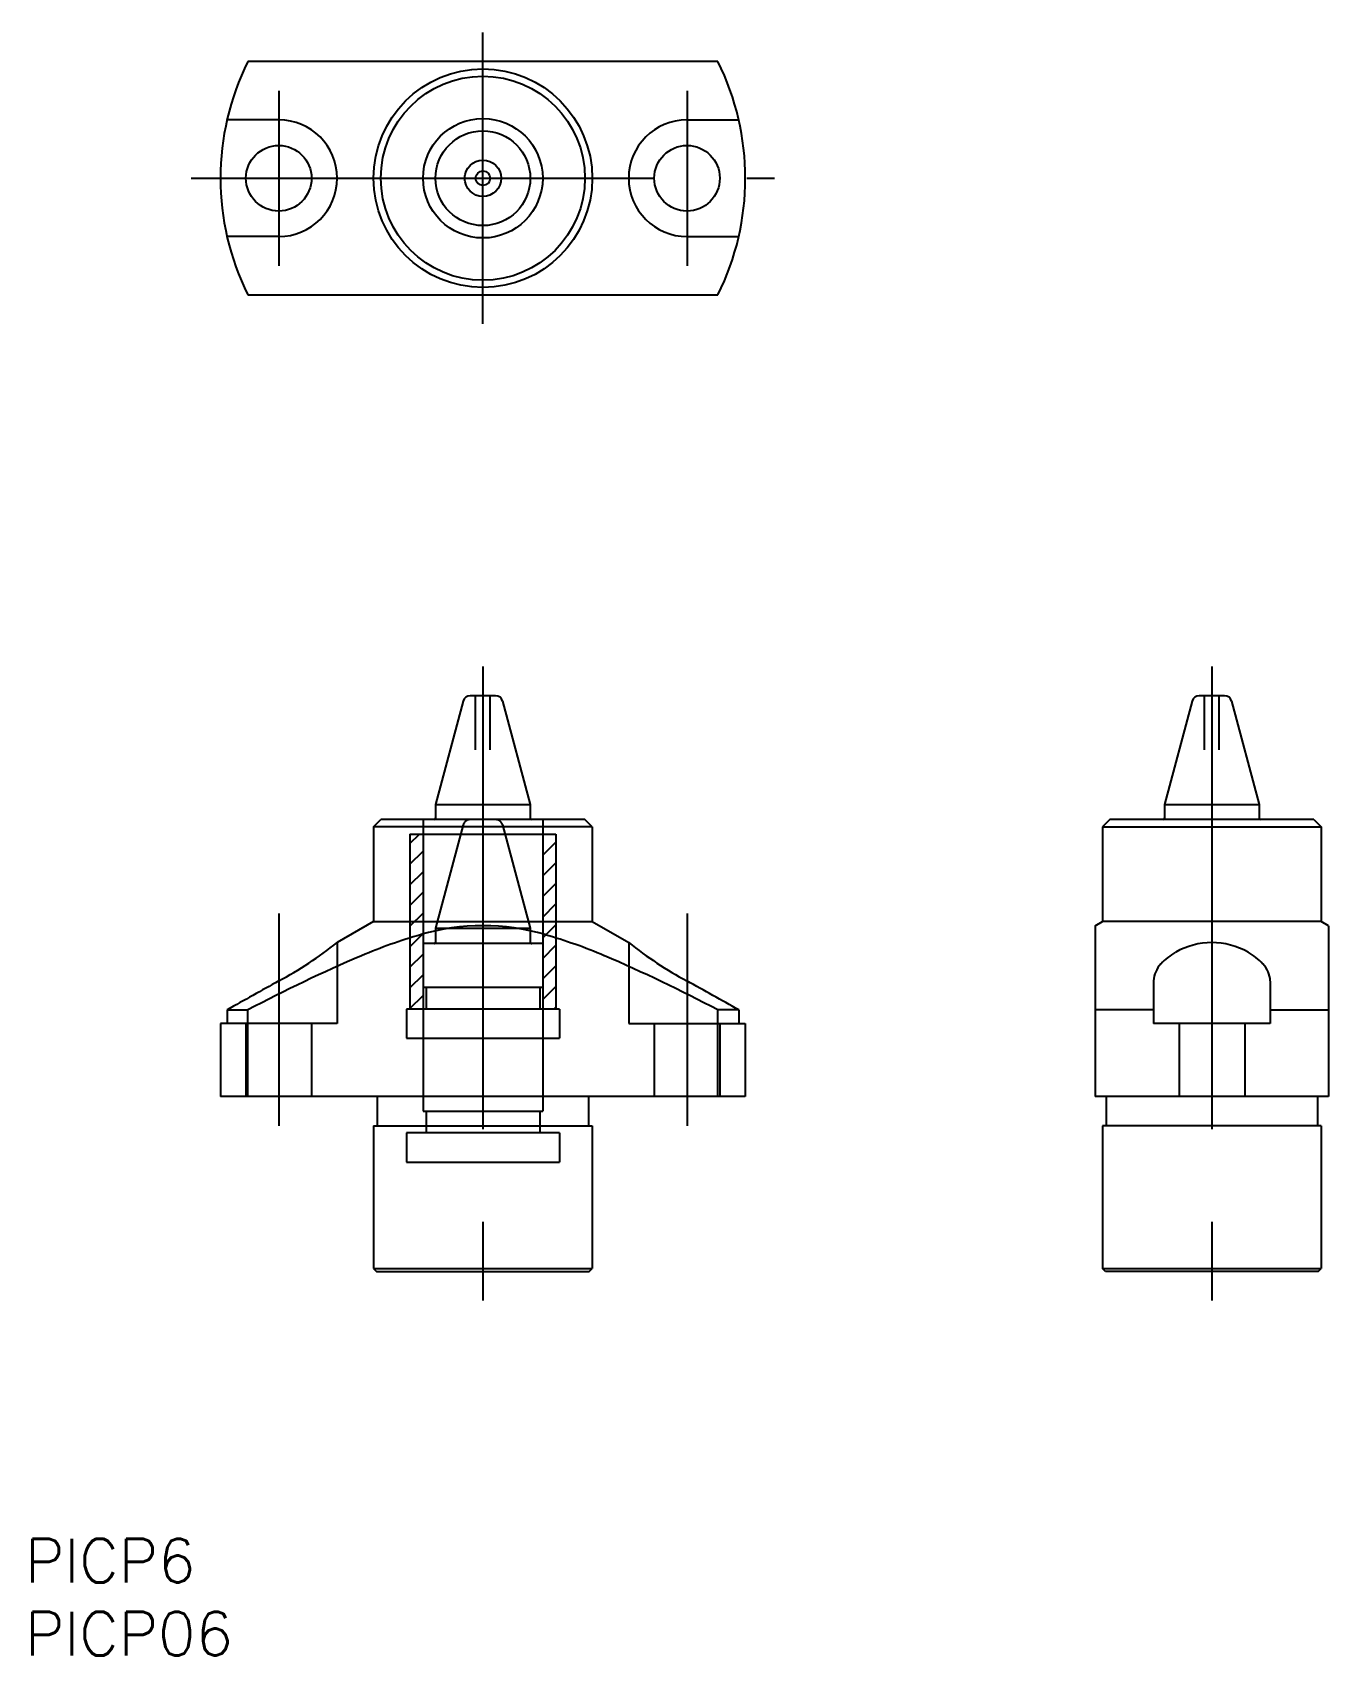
# Model space of a CAD drawing. Extents: x -31 to 58, y -26 to 85.
import ezdxf

# ---------------------------------------------------------------- set-up
doc = ezdxf.new("R2010")
doc.units = 0
for name, pattern in [('CENTER', [50.8, 31.75, -6.35, 6.35, -6.35]), ('DASHED', [19.05, 12.7, -6.35]), ('PHANTOM', [63.5, 31.75, -6.35, 6.35, -6.35, 6.35, -6.35])]:
    doc.linetypes.add(name, pattern=pattern)
doc.layers.get('0').update_dxf_attribs({"linetype": 'CONTINUOUS'})
doc.layers.add('CENTER', color=1, linetype='CENTER')
doc.styles.get("Standard").update_dxf_attribs({"font": 'txt.shx', "height": 3, "bigfont": 'bigfont.shx'})

msp = doc.modelspace()

# ---------------------------------------------------------------- linework, layer by layer
at = {"color": 7, "linetype": 'CONTINUOUS'}
for p, q in [((16.12, 83), (-16.12, 83)), ((-14, 79), (-17.55, 79)), ((14, 79), (17.55, 79)), ((-14, 71), (-17.55, 71)), ((14, 71), (17.55, 71)), ((-16.12, 67), (16.12, 67)), ((-1.35, 39.13), (-3.25, 32.04)), ((0.87, 39.5), (-0.87, 39.5)), ((1.35, 39.13), (3.25, 32.04)), ((48.65, 39.13), (46.75, 32.04)), ((50.87, 39.5), (49.13, 39.5)), ((51.35, 39.13), (53.25, 32.04)), ((-3.25, 32.04), (-3.25, 31.1)), ((-3.25, 32.04), (3.25, 32.04)), ((3.25, 32.04), (3.25, 31.1)), ((46.75, 32.04), (46.75, 31.1)), ((46.75, 32.04), (53.25, 32.04)), ((53.25, 32.04), (53.25, 31.1)), ((-7.5, 30.5), (-7, 31)), ((-7.5, 30.5), (-7.5, 24)), ((7.5, 30.5), (-7.5, 30.5)), ((7, 31), (-7, 31)), ((7.5, 30.5), (7, 31)), ((7.5, 30.5), (7.5, 24)), ((43, 31), (42.5, 30.5)), ((42.5, 30.5), (42.5, 24)), ((42.5, 30.5), (57.5, 30.5)), ((57, 31), (43, 31)), ((57, 31), (57.5, 30.5)), ((57.5, 30.5), (57.5, 24)), ((-7.5, 24), (-10, 22.56)), ((-7.5, 24), (7.5, 24)), ((7.5, 24), (10, 22.56)), ((42, 23.71), (42.5, 24)), ((42, 23.71), (42, 12)), ((57.5, 24), (42.5, 24)), ((58, 23.71), (57.5, 24)), ((58, 23.71), (58, 12)), ((46, 19.92), (46, 17)), ((54, 19.92), (54, 17)), ((-17.55, 17.94), (-17.55, 17)), ((-17.55, 17.94), (-16.12, 17.94)), ((-16.12, 12), (-16.12, 17.94)), ((16.12, 12), (16.12, 17.94)), ((17.55, 17.94), (16.12, 17.94)), ((17.55, 17.94), (17.55, 17)), ((46, 17.94), (42, 17.94)), ((54, 17.94), (58, 17.94)), ((-18, 17), (-18, 12)), ((-17.55, 17), (-18, 17)), ((17.55, 17), (18, 17)), ((18, 17), (18, 12)), ((54, 17), (46, 17)), ((18, 12), (-18, 12)), ((-7.25, 12), (-7.25, 10)), ((7.25, 12), (7.25, 10)), ((58, 12), (42, 12)), ((42.75, 12), (42.75, 10)), ((57.25, 12), (57.25, 10)), ((-7.5, 10), (-7.5, 0.2)), ((-7.5, 10), (7.5, 10)), ((7.5, 10), (7.5, 0.2)), ((57.5, 10), (42.5, 10)), ((42.5, 10), (42.5, 0.2)), ((57.5, 10), (57.5, 0.2)), ((-7.5, 0.2), (7.5, 0.2)), ((-7.5, 0.2), (-7.3, 0)), ((-7.3, 0), (7.3, 0)), ((7.3, 0), (7.5, 0.2)), ((42.5, 0.2), (57.5, 0.2)), ((42.7, 0), (42.5, 0.2)), ((57.3, 0), (42.7, 0)), ((57.3, 0), (57.5, 0.2))]:
    msp.add_line(p, q, dxfattribs=at)
at = {"color": 3, "linetype": 'DASHED'}
for p, q in [((-0.5, 35.79), (-0.5, 39.5)), ((0.5, 35.79), (0.5, 39.5)), ((49.5, 35.79), (49.5, 39.5)), ((50.5, 35.79), (50.5, 39.5)), ((-4.1, 31), (-4.1, 18)), ((4.1, 31), (4.1, 18)), ((-5, 30), (-5, 18)), ((-5, 30), (5, 30)), ((-5, 29.35), (-4.35, 30)), ((4.1, 29.97), (4.13, 30)), ((4.1, 28.55), (5, 29.45)), ((5, 30), (5, 18)), ((-5, 27.94), (-4.1, 28.84)), ((4.1, 27.14), (5, 28.04)), ((-5, 26.52), (-4.1, 27.42)), ((-5, 25.11), (-4.1, 26.01)), ((4.1, 25.72), (5, 26.62)), ((-5, 23.69), (-4.1, 24.59)), ((4.1, 24.31), (5, 25.21)), ((4.1, 22.89), (5, 23.79)), ((-10, 22.56), (-10, 17)), ((-5, 22.28), (-4.1, 23.18)), ((4.1, 21.48), (5, 22.38)), ((10, 22.56), (10, 17)), ((-5, 20.87), (-4.1, 21.77)), ((-5, 19.45), (-4.1, 20.35)), ((4.1, 20.07), (5, 20.97)), ((-5, 18.04), (-4.1, 18.94)), ((-4.1, 19.5), (4.1, 19.5)), ((-3.9, 19.5), (-3.9, 18)), ((3.9, 19.5), (3.9, 18)), ((4.1, 18.65), (5, 19.55)), ((5.25, 18), (-5.25, 18)), ((-5.25, 18), (-5.25, 16)), ((4.86, 18), (5, 18.14)), ((5.25, 18), (5.25, 16)), ((-10, 17), (-17.55, 17)), ((-16.25, 17), (-16.25, 12)), ((-11.75, 17), (-11.75, 12)), ((10, 17), (17.55, 17)), ((11.75, 17), (11.75, 12)), ((16.25, 17), (16.25, 12)), ((47.75, 17), (47.75, 12)), ((52.25, 17), (52.25, 12)), ((-5.25, 16), (5.25, 16))]:
    msp.add_line(p, q, dxfattribs=at)
at = {"color": 3, "linetype": 'PHANTOM'}
for p, q in [((-1.35, 30.63), (-3.25, 23.54)), ((0.87, 31), (-0.87, 31)), ((1.35, 30.63), (3.25, 23.54)), ((-3.25, 23.54), (-3.25, 22.6)), ((-3.25, 23.54), (3.25, 23.54)), ((3.25, 23.54), (3.25, 22.6)), ((-4.1, 22.5), (-4.1, 11)), ((4.1, 22.5), (-4.1, 22.5)), ((4.1, 22.5), (4.1, 11)), ((4.1, 21.47), (4.13, 21.5)), ((-4.1, 11), (4.1, 11)), ((-3.9, 11), (-3.9, 9.5)), ((3.9, 11), (3.9, 9.5)), ((5.25, 9.5), (-5.25, 9.5)), ((-5.25, 9.5), (-5.25, 7.5)), ((5.25, 9.5), (5.25, 7.5)), ((-5.25, 7.5), (5.25, 7.5))]:
    msp.add_line(p, q, dxfattribs=at)
at = {"color": 7, "linetype": 'CONTINUOUS'}
for centre, radius in [((0, 75), 7.5), ((0, 75), 7), ((0, 75), 4.1), ((0, 75), 3.25), ((-14, 75), 2.25), ((14, 75), 2.25), ((0, 75), 1.25), ((0, 75), 0.5)]:
    msp.add_circle(centre, radius, dxfattribs=at)
for centre, radius, start, end in [((0, 75), 18, 153.6122, 206.3878), ((0, 75), 18, 333.6122, 26.3878), ((-14, 75), 4, 270, 90), ((14, 75), 4, 90, 270), ((-0.87, 39), 0.5, 90, 165), ((0.87, 39), 0.5, 15, 90), ((49.13, 39), 0.5, 90, 165), ((50.87, 39), 0.5, 15, 90), ((-3.35, 31.1), 0.1, 270, 360), ((3.35, 31.1), 0.1, 180, 270), ((46.65, 31.1), 0.1, 270, 360), ((53.35, 31.1), 0.1, 180, 270), ((0, 8.63), 15.09, 73.5889, 106.4111), ((-26.95, 43.96), 27.3, 298.3224, 308.3843), ((4.94, -9.47), 33.84, 105.772, 113.085), ((-4.94, -9.47), 33.84, 66.915, 74.228), ((26.95, 43.96), 27.3, 231.6157, 241.6776), ((50, 17.56), 5, 60.2175, 119.7825), ((35.27, -79.6), 110.25, 113.295, 117.7841), ((-35.27, -79.6), 110.25, 62.2159, 66.705), ((49.44, 18.46), 3.94, 119.2509, 138.1371), ((50.56, 18.46), 3.94, 41.8629, 60.7491), ((47.83, 19.82), 1.84, 136.148, 176.6328), ((52.17, 19.82), 1.84, 3.3672, 43.852), ((319.36, -580.12), 686.43, 119.05446, 119.39399), ((-319.36, -580.12), 686.43, 60.60601, 60.94554)]:
    msp.add_arc(centre, radius, start, end, dxfattribs=at)
at = {"color": 3, "linetype": 'PHANTOM'}
for centre, radius, start, end in [((-0.87, 30.5), 0.5, 90, 165), ((0.87, 30.5), 0.5, 15, 90), ((-3.35, 22.6), 0.1, 270, 360), ((3.35, 22.6), 0.1, 180, 270)]:
    msp.add_arc(centre, radius, start, end, dxfattribs=at)
at = {"layer": 'CENTER', "color": 1, "linetype": 'CENTER'}
for p, q in [((0, 65), (0, 85)), ((-14, 81), (-14, 69)), ((14, 81), (14, 69)), ((-20, 75), (20, 75)), ((0, 41.5), (0, -2)), ((50, 41.5), (50, -2)), ((-14, 24.56), (-14, 10)), ((14, 24.56), (14, 10))]:
    msp.add_line(p, q, dxfattribs=at)

# ---------------------------------------------------------------- texts
at = {"color": 7, "linetype": 'CONTINUOUS'}
for s, p in [('PICP6', (-31.41, -21.35)), ('PICP06', (-31.41, -26.35))]:
    msp.add_text(s, height=3, dxfattribs=at).set_placement(p)

doc.saveas('drawing.dxf')
